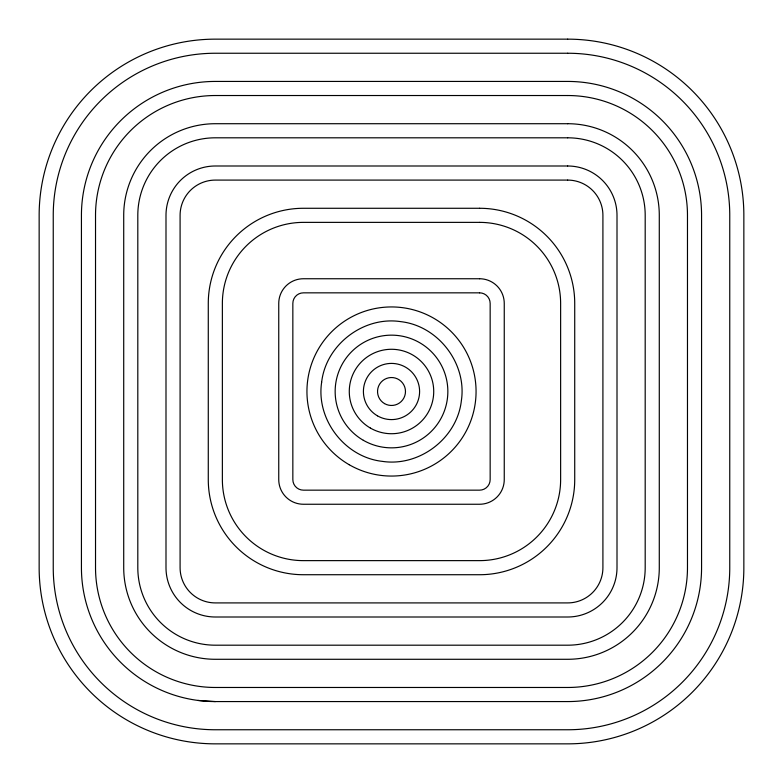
<?xml version="1.0" encoding="UTF-8"?>
<svg xmlns="http://www.w3.org/2000/svg" width="783" height="783" viewBox="0 0 783 783"><rect width="100%" height="100%" fill="white"/><g stroke="black" fill="none" stroke-linecap="round" stroke-linejoin="round"><path stroke-width="1.17" d="M215.325 701.568L567.675 701.568A133.893 133.893 0 0 0 701.568 567.675L701.568 215.325A133.893 133.893 0 0 0 567.675 81.432L215.325 81.432A133.893 133.893 0 0 0 81.432 215.325L81.432 567.675A133.893 133.893 0 0 0 215.325 701.568L197.845 700.423M321.637 382.3C315.931 419.541 344.853 457.233 382.3 461.363C419.541 467.069 457.233 438.147 461.363 400.7C467.069 363.459 438.147 325.767 400.7 321.637C363.459 315.931 325.767 344.853 321.637 382.3M567.675 39.15L215.325 39.15A176.175 176.175 0 0 0 39.15 215.325L39.15 567.675A176.175 176.175 0 0 0 215.325 743.85L567.675 743.85A176.175 176.175 0 0 0 743.85 567.675L743.85 215.325A176.175 176.175 0 0 0 567.675 39.15M567.675 53.244L215.325 53.244A162.081 162.081 0 0 0 53.244 215.325L53.244 567.675A162.081 162.081 0 0 0 215.325 729.756L567.675 729.756A162.081 162.081 0 0 0 729.756 567.675L729.756 215.325A162.081 162.081 0 0 0 567.675 53.244M567.675 95.526L215.325 95.526A119.799 119.799 0 0 0 95.526 215.325L95.526 567.675A119.799 119.799 0 0 0 215.325 687.474L567.675 687.474A119.799 119.799 0 0 0 687.474 567.675L687.474 215.325A119.799 119.799 0 0 0 567.675 95.526M567.675 123.714L215.325 123.714A91.611 91.611 0 0 0 123.714 215.325L123.714 567.675A91.611 91.611 0 0 0 215.325 659.286L567.675 659.286A91.611 91.611 0 0 0 659.286 567.675L659.286 215.325A91.611 91.611 0 0 0 567.675 123.714M567.675 137.808L215.325 137.808A77.517 77.517 0 0 0 137.808 215.325L137.808 567.675A77.517 77.517 0 0 0 215.325 645.192L567.675 645.192A77.517 77.517 0 0 0 645.192 567.675L645.192 215.325A77.517 77.517 0 0 0 567.675 137.808M567.675 165.996L215.325 165.996A49.329 49.329 0 0 0 165.996 215.325L165.996 567.675A49.329 49.329 0 0 0 215.325 617.004L567.675 617.004A49.329 49.329 0 0 0 617.004 567.675L617.004 215.325A49.329 49.329 0 0 0 567.675 165.996M567.675 180.09L215.325 180.09A35.235 35.235 0 0 0 180.09 215.325L180.09 567.675A35.235 35.235 0 0 0 215.325 602.91L567.675 602.91A35.235 35.235 0 0 0 602.91 567.675L602.91 215.325A35.235 35.235 0 0 0 567.675 180.09M479.587 208.278L303.413 208.278A95.135 95.135 0 0 0 208.278 303.413L208.278 479.587A95.135 95.135 0 0 0 303.413 574.722L479.587 574.722A95.135 95.135 0 0 0 574.722 479.587L574.722 303.413A95.135 95.135 0 0 0 479.587 208.278M479.587 222.372L303.413 222.372A81.04 81.04 0 0 0 222.372 303.413L222.372 479.587A81.04 81.04 0 0 0 303.413 560.628L479.587 560.628A81.04 81.04 0 0 0 560.628 479.587L560.628 303.413A81.04 81.04 0 0 0 479.587 222.372M479.587 278.748L303.413 278.748A24.665 24.665 0 0 0 278.748 303.413L278.748 479.587A24.665 24.665 0 0 0 303.413 504.252L479.587 504.252A24.665 24.665 0 0 0 504.252 479.587L504.252 303.413A24.665 24.665 0 0 0 479.587 278.748M479.587 292.842L303.413 292.842A10.571 10.571 0 0 0 292.842 303.413L292.842 479.587A10.571 10.571 0 0 0 303.413 490.158L479.587 490.158A10.571 10.571 0 0 0 490.158 479.587L490.158 303.413A10.571 10.571 0 0 0 479.587 292.842M349.218 464.73A84.564 84.564 0 0 0 476.064 391.5A84.564 84.564 0 0 0 349.218 318.27A84.564 84.564 0 0 0 349.218 464.73M363.332 440.3A56.347 56.347 0 0 0 447.847 391.5A56.347 56.347 0 0 0 363.332 342.7A56.347 56.347 0 0 0 363.332 440.3M370.388 428.066A42.223 42.223 0 0 0 433.723 391.5A42.223 42.223 0 0 0 370.388 354.934A42.223 42.223 0 0 0 370.388 428.066M377.455 415.832A28.1 28.1 0 0 0 419.6 391.5A28.1 28.1 0 0 0 377.455 367.168A28.1 28.1 0 0 0 377.455 415.832M384.512 403.597A13.977 13.977 0 0 0 405.477 391.5A13.977 13.977 0 0 0 384.512 379.403A13.977 13.977 0 0 0 384.512 403.597"/></g></svg>
